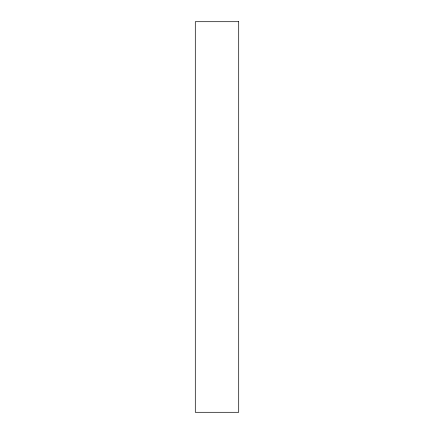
<?xml version="1.0" encoding="UTF-8"?>
<svg xmlns="http://www.w3.org/2000/svg" width="434" height="434" viewBox="0 0 434 434"><rect width="100%" height="100%" fill="white"/><g stroke="black" fill="none" stroke-linecap="round" stroke-linejoin="round"><path stroke-width="0.65" d="M238.7 21.7L195.3 21.7L195.3 412.3L238.7 412.3L238.7 21.7"/></g></svg>
